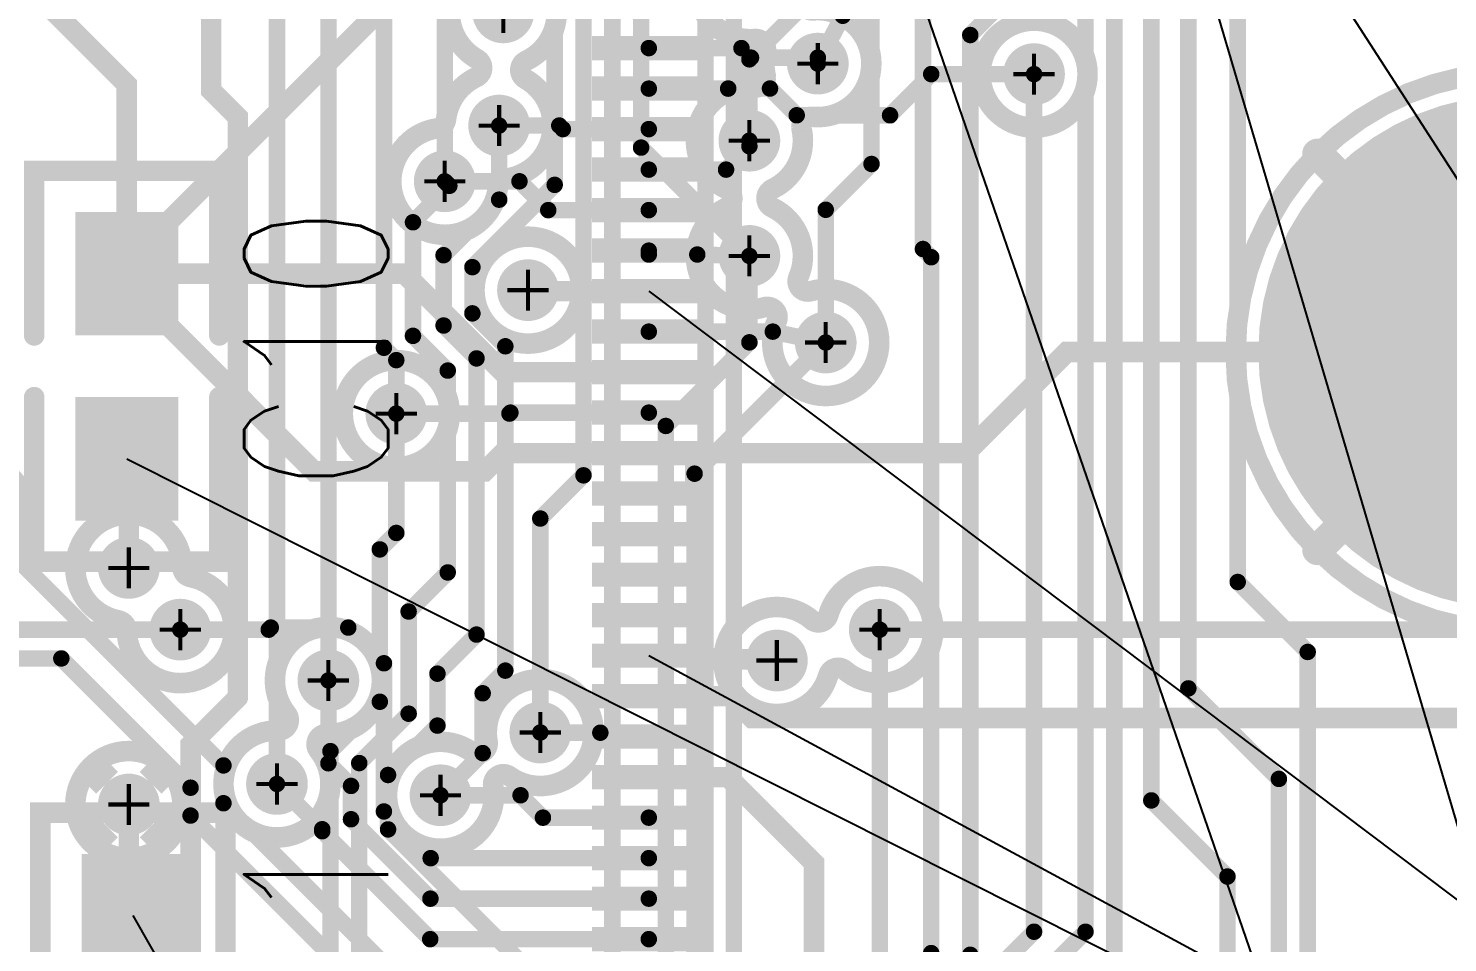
# Model space of a CAD drawing. Extents: x 17995 to 21002, y 17295 to 24095.
# Drawn here: x 18341 to 19031, y 21018 to 21462 of the extents above; entities that cross this region are included whole.
import ezdxf

# ---------------------------------------------------------------- set-up
doc = ezdxf.new("R2010")
doc.units = 0
for name, pattern in [('SIG_1', [2, 1, 1]), ('SIG_35', [2, 1, 1]), ('SIG_37', [2, 1, 1]), ('SIG_38', [2, 1, 1]), ('SIG_39', [2, 1, 1]), ('SIG_4', [2, 1, 1]), ('SIG_40', [2, 1, 1]), ('SIG_41', [2, 1, 1]), ('SIG_42', [2, 1, 1]), ('SIG_43', [2, 1, 1]), ('SIG_45', [2, 1, 1]), ('SIG_47', [2, 1, 1]), ('SIG_48', [2, 1, 1]), ('SIG_51', [2, 1, 1]), ('SIG_61', [2, 1, 1]), ('SIG_62', [2, 1, 1]), ('SIG_63', [2, 1, 1]), ('SIG_64', [2, 1, 1]), ('SIG_65', [2, 1, 1]), ('SIG_66', [2, 1, 1]), ('SIG_68', [2, 1, 1]), ('SIG_69', [2, 1, 1]), ('SIG_70', [2, 1, 1]), ('SIG_71', [2, 1, 1]), ('SIG_76', [2, 1, 1]), ('SIG_77', [2, 1, 1]), ('SIG_78', [2, 1, 1]), ('SIG_79', [2, 1, 1]), ('SIG_80', [2, 1, 1]), ('SIG_90', [2, 1, 1])]:
    doc.linetypes.add(name, pattern=pattern)
for name, color, linetype in [('DRIL_NPLTE_THRU_01', 176, 'CONTINUOUS'), ('DRIL_NPLTE_THRU_02', 96, 'CONTINUOUS'), ('DRIL_NPLTE_THRU_04', 16, 'CONTINUOUS'), ('DRIL_PLTE_THRU_01', 176, 'CONTINUOUS'), ('DRIL_PLTE_THRU_02', 96, 'CONTINUOUS'), ('DRIL_PLTE_THRU_04', 16, 'CONTINUOUS'), ('DRIL_SYMBOL', 183, 'CONTINUOUS'), ('LINK_00', 254, 'CONTINUOUS'), ('PADS_BOT', 1, 'CONTINUOUS'), ('PADS_INNER', 5, 'CONTINUOUS'), ('PADS_TOP', 5, 'CONTINUOUS'), ('PADS_XR_21', 176, 'CONTINUOUS'), ('PADS_XR_23', 183, 'CONTINUOUS'), ('PART_NAME_26', 254, 'CONTINUOUS'), ('PART_TOP_2DLINE_26', 254, 'CONTINUOUS'), ('PART_TOP_2DLINE_27', 43, 'CONTINUOUS'), ('POUR_PADTHERM_02', 3, 'CONTINUOUS'), ('POUR_VIATHERM_02', 3, 'CONTINUOUS'), ('POUR_VOID_02', 3, 'CONTINUOUS'), ('TRACE_01', 5, 'CONTINUOUS'), ('TRACE_04', 1, 'CONTINUOUS'), ('VIAPTS', 254, 'CONTINUOUS')]:
    doc.layers.add(name, color=color, linetype=linetype)
doc.styles.add('W10', font='simplex', dxfattribs={"width": 0.75})

# ---------------------------------------------------------------- blocks, each defined once
blk = doc.blocks.new('POUR_VOID_658')
at = {"layer": 'POUR_VOID_02', "const_width": 10}
blk.add_lwpolyline([(289, 3225, 1), (341, 3225, 1)], format="xyb", close=True, dxfattribs=at)
blk = doc.blocks.new('POUR_VOID_654')
at = {"layer": 'POUR_VOID_02', "const_width": 10}
blk.add_lwpolyline([(389, 3169.65, 0.354506), (384.97, 3174.49, -2.0984), (416, 3200.35, 0.354506), (420.03, 3195.51, -2.0984)], format="xyb", close=True, dxfattribs=at)
blk = doc.blocks.new('POUR_VOID_653')
at = {"layer": 'POUR_VOID_02', "const_width": 10}
blk.add_lwpolyline([(364, 3085, 1), (416, 3085, 1)], format="xyb", close=True, dxfattribs=at)
blk = doc.blocks.new('POUR_VOID_643')
at = {"layer": 'POUR_VOID_02', "const_width": 10}
blk.add_lwpolyline([(583.13, 3446.5, 0.289889), (580.27, 3441.98, 0.27029), (582.8, 3437.63, -0.716119), (573.65, 3389.26, 0.340786), (569.39, 3384.89, -2.033914), (539.91, 3413.64, 0.340786), (544.17, 3418.01, -0.258666), (558.87, 3438.5, 0.289889), (561.73, 3443.02, 0.27029), (559.2, 3447.37, -4.099492)], format="xyb", close=True, dxfattribs=at)
blk = doc.blocks.new('POUR_VOID_642')
at = {"layer": 'POUR_VOID_02', "const_width": 10}
blk.add_lwpolyline([(494, 3275, 1), (546, 3275, 1)], format="xyb", close=True, dxfattribs=at)
blk = doc.blocks.new('POUR_VOID_641')
at = {"layer": 'POUR_VOID_02', "const_width": 10}
blk.add_lwpolyline([(486.37, 3119.32, 0.636708), (482.33, 3111.2, -4.505204), (462.63, 3120.99, 0.636708), (466.67, 3129.11, -4.505204)], format="xyb", close=True, dxfattribs=at)
blk = doc.blocks.new('POUR_VOID_639')
at = {"layer": 'POUR_VOID_02', "const_width": 10}
blk.add_lwpolyline([(558, 3335, 1), (610, 3335, 1)], format="xyb", close=True, dxfattribs=at)
blk = doc.blocks.new('POUR_VOID_638')
at = {"layer": 'POUR_VOID_02', "const_width": 10}
blk.add_lwpolyline([(574.95, 3098.8, 0.608996), (567.06, 3094.72, 0.042322), (567.13, 3093.88, -0.042322), (567.5, 3089.5), (567.5, 3089.5, -4.115042), (556.55, 3110.7, 0.608996), (564.44, 3114.78, 0.042322), (564.37, 3115.62, -0.042322), (564, 3120), (564, 3120, -4.115042)], format="xyb", close=True, dxfattribs=at)
blk = doc.blocks.new('POUR_VOID_605')
at = {"layer": 'POUR_VOID_02', "const_width": 10}
blk.add_lwpolyline([(702.74, 3309.54, -0.102645), (704.89, 3319.89, 0.634943), (698.9, 3326.68, -0.499726), (665.64, 3351.64, -0.289507), (680.49, 3375.13, 0.631986), (680.49, 3384.16, -0.289507), (665.64, 3407.64, -0.442555), (694.13, 3433.53, 0.442555), (699.61, 3438.5), (699.61, 3438.5, 0.053666), (699.49, 3439.57, -0.053669), (698.9, 3445.1, -0.056742), (699.56, 3450.95, 0.056741), (699.69, 3452.07, 0.439495), (694.27, 3457.05, -0.439495), (666.04, 3482.96, -0.273096), (679.48, 3505.72, 0.273095), (682.06, 3510.1, 0.210338), (680.44, 3513.78, -0.210338), (672, 3532.96, -1.751396), (710.57, 3510.19, 0.273095), (707.98, 3505.82, 0.210338), (709.61, 3502.13, -0.210338), (718.04, 3482.96, -0.056742), (717.38, 3477.11, 0.056741), (717.25, 3475.99, 0.439495), (722.68, 3471.01, -0.439495), (750.9, 3445.1, -0.442555), (722.41, 3419.22, 0.442555), (716.93, 3414.24), (716.93, 3414.24, 0.053666), (717.05, 3413.18, -0.053669), (717.64, 3407.64, -0.289507), (702.8, 3384.16, 0.631986), (702.8, 3375.13, -0.404162), (715.5, 3341.3, 0.634943), (721.48, 3334.51, -2.997811)], format="xyb", close=True, dxfattribs=at)
blk = doc.blocks.new('POUR_VOID_604')
at = {"layer": 'POUR_VOID_02', "const_width": 10}
blk.add_lwpolyline([(738.06, 3150.27, 0.546883), (730, 3147.85, -3.413884), (721.94, 3174.73, 0.546883), (730, 3177.15, -3.413884)], format="xyb", close=True, dxfattribs=at)
blk = doc.blocks.new('POUR_VOID_599')
at = {"layer": 'POUR_VOID_02', "const_width": 10}
blk.add_lwpolyline([(804, 3440, 1), (856, 3440, 1)], format="xyb", close=True, dxfattribs=at)
blk = doc.blocks.new('POUR_VOID_575')
at = {"layer": 'POUR_VOID_02', "const_width": 10}
blk.add_lwpolyline([(928, 3305, 1), (1200, 3305, 1)], format="xyb", close=True, dxfattribs=at)
blk = doc.blocks.new('POUR_OUTLINE_404')
for name in ['POUR_VOID_605', 'POUR_VOID_643', 'POUR_VOID_599', 'POUR_VOID_575', 'POUR_VOID_639', 'POUR_VOID_642', 'POUR_VOID_658', 'POUR_VOID_654', 'POUR_VOID_604', 'POUR_VOID_641', 'POUR_VOID_638', 'POUR_VOID_653']:
    blk.add_blockref(name, (0, 0))
blk = doc.blocks.new('POUR_PADTHERM_798')
at = {"layer": 'POUR_PADTHERM_02', "const_width": 7.5}
for points in [[(965.18, 3398.51), (972.96, 3390.74, 1), (978.26, 3396.04), (970.49, 3403.82, 1), (965.18, 3398.51)], [(1157.51, 3403.82), (1149.74, 3396.04, 1), (1155.04, 3390.74), (1162.82, 3398.51, 1), (1157.51, 3403.82)], [(970.49, 3206.18), (978.26, 3213.96, 1), (972.96, 3219.26), (965.18, 3211.49, 1), (970.49, 3206.18)], [(1162.82, 3211.49), (1155.04, 3219.26, 1), (1149.74, 3213.96), (1157.51, 3206.18, 1), (1162.82, 3211.49)]]:
    blk.add_lwpolyline(points, format="xyb", dxfattribs=at)
blk = doc.blocks.new('POUR_VIATHERM_804')
at = {"layer": 'POUR_VIATHERM_02', "const_width": 15}
for points in [[(371.62, 3103.38), (379.39, 3095.61)], [(408.38, 3103.38), (400.61, 3095.61)], [(371.62, 3066.62), (379.39, 3074.39)], [(408.38, 3066.62), (400.61, 3074.39)]]:
    blk.add_lwpolyline(points, dxfattribs=at)
blk = doc.blocks.new('POUR_HEADER_0')
for name in ['POUR_OUTLINE_404', 'POUR_PADTHERM_798', 'POUR_VIATHERM_804']:
    blk.add_blockref(name, (-20, -5683))
blk = doc.blocks.new('SMOOTH_10')
at = {"const_width": 5}
blk.add_lwpolyline([(-2.5, 0, 1), (2.5, 0, 1)], format="xyb", close=True, dxfattribs=at)
blk = doc.blocks.new('PART_BODY_TOP_1')
at = {"layer": 'PART_TOP_2DLINE_26', "const_width": 10}
for points in [[(-15, 45), (-95, 45), (-95, -45), (-15, -45)], [(15, 45), (95, 45), (95, -45), (15, -45)]]:
    blk.add_lwpolyline(points, dxfattribs=at)
at = {"layer": 'PART_TOP_2DLINE_26'}
for p in [(-95, 45), (-15, 45), (15, 45), (95, 45), (-95, -45), (-15, -45), (15, -45), (95, -45)]:
    blk.add_blockref('SMOOTH_10', p, dxfattribs=at)
blk = doc.blocks.new('DRIL_HOLE_0')
blk.add_lwpolyline([(0, 0, 1), (0, 0, 1)], format="xyb", close=True)
blk = doc.blocks.new('PAD_0')
blk.add_lwpolyline([(0, 0, 1), (0, 0, 1)], format="xyb", close=True)
blk = doc.blocks.new('PAD_4')
at = {"const_width": 50}
blk.add_lwpolyline([(-30, 0), (30, 0)], dxfattribs=at)
blk = doc.blocks.new('STK_TOP_4')
at = {"layer": 'DRIL_PLTE_THRU_01'}
blk.add_blockref('DRIL_HOLE_0', (0, 0), dxfattribs=at)
at = {"layer": 'DRIL_PLTE_THRU_02'}
blk.add_blockref('DRIL_HOLE_0', (0, 0), dxfattribs=at)
at = {"layer": 'DRIL_PLTE_THRU_04'}
blk.add_blockref('DRIL_HOLE_0', (0, 0), dxfattribs=at)
at = {"layer": 'PADS_BOT'}
blk.add_blockref('PAD_0', (0, 0), dxfattribs=at)
at = {"layer": 'PADS_INNER'}
blk.add_blockref('PAD_0', (0, 0), dxfattribs=at)
at = {"layer": 'PADS_TOP'}
blk.add_blockref('PAD_4', (0, 0), dxfattribs=at)
blk = doc.blocks.new('SYM_TOP_3')
for name, p in [('PART_BODY_TOP_1', (0, 0)), ('STK_TOP_4', (-45, 0)), ('STK_TOP_4', (45, 0))]:
    blk.add_blockref(name, p)
blk = doc.blocks.new('PART_TOP_18')
blk.add_blockref('SYM_TOP_3', (0, 0))
at = {"layer": 'PART_NAME_26', "style": 'W10', "width": 0.75}
blk.add_text('C11', height=70, dxfattribs=at).set_placement((-52, -124))
blk = doc.blocks.new('PART_TOP_26')
blk.add_blockref('SYM_TOP_3', (0, 0))
at = {"layer": 'PART_NAME_26', "style": 'W10', "width": 0.75}
blk.add_text('C10', height=70, dxfattribs=at).set_placement((-60, -127))
blk = doc.blocks.new('PART_BODY_TOP_6')
at = {"layer": 'PART_TOP_2DLINE_26', "const_width": 7.87}
blk.add_lwpolyline([(-379.92, -379.92), (379.92, -379.92), (379.92, 379.92), (-379.92, 379.92), (-379.92, 350.39), (-368.11, 344.49), (-379.92, 338.58)], close=True, dxfattribs=at)
at = {"layer": 'PART_TOP_2DLINE_27', "const_width": 7.87}
blk.add_lwpolyline([(-393.7, -393.7), (393.7, -393.7), (393.7, 393.7), (-393.7, 393.7), (-393.7, 350.39), (-381.89, 344.49), (-393.7, 338.58)], close=True, dxfattribs=at)
blk = doc.blocks.new('PAD_14')
at = {"const_width": 11.81}
blk.add_lwpolyline([(-27.56, 0), (27.56, 0)], dxfattribs=at)
blk = doc.blocks.new('STK_TOP_15')
at = {"layer": 'DRIL_NPLTE_THRU_01'}
blk.add_blockref('DRIL_HOLE_0', (0, 0), dxfattribs=at)
at = {"layer": 'DRIL_NPLTE_THRU_02'}
blk.add_blockref('DRIL_HOLE_0', (0, 0), dxfattribs=at)
at = {"layer": 'DRIL_NPLTE_THRU_04'}
blk.add_blockref('DRIL_HOLE_0', (0, 0), dxfattribs=at)
at = {"layer": 'PADS_BOT'}
blk.add_blockref('PAD_0', (0, 0), dxfattribs=at)
at = {"layer": 'PADS_INNER'}
blk.add_blockref('PAD_0', (0, 0), dxfattribs=at)
at = {"layer": 'PADS_TOP'}
blk.add_blockref('PAD_14', (0, 0), dxfattribs=at)
at = {"layer": 'PADS_XR_21'}
blk.add_blockref('PAD_14', (0, 0), dxfattribs=at)
at = {"layer": 'PADS_XR_23'}
blk.add_blockref('PAD_14', (0, 0), dxfattribs=at)
blk = doc.blocks.new('DRIL_SYMBOL_187$5')
at = {"layer": 'DRIL_SYMBOL', "const_width": 2}
for points in [[(0, -10), (0, 10)], [(-10, 0), (10, 0)]]:
    blk.add_lwpolyline(points, dxfattribs=at)
blk = doc.blocks.new('DRIL_HOLE_187$5')
at = {"const_width": 93.75}
blk.add_lwpolyline([(-46.87, 0, 1), (46.87, 0, 1)], format="xyb", close=True, dxfattribs=at)
blk.add_blockref('DRIL_SYMBOL_187$5', (0, 0))
blk = doc.blocks.new('PAD_15')
at = {"const_width": 125}
blk.add_lwpolyline([(0, -62.5, 1), (0, 62.5, 1)], format="xyb", close=True, dxfattribs=at)
blk = doc.blocks.new('STK_TOP_16')
at = {"layer": 'DRIL_PLTE_THRU_01'}
blk.add_blockref('DRIL_HOLE_187$5', (0, 0), dxfattribs=at)
at = {"layer": 'DRIL_PLTE_THRU_02'}
blk.add_blockref('DRIL_HOLE_187$5', (0, 0), dxfattribs=at)
at = {"layer": 'DRIL_PLTE_THRU_04'}
blk.add_blockref('DRIL_HOLE_187$5', (0, 0), dxfattribs=at)
at = {"layer": 'PADS_BOT'}
blk.add_blockref('PAD_15', (0, 0), dxfattribs=at)
at = {"layer": 'PADS_INNER'}
blk.add_blockref('PAD_15', (0, 0), dxfattribs=at)
at = {"layer": 'PADS_TOP'}
blk.add_blockref('PAD_15', (0, 0), dxfattribs=at)
blk = doc.blocks.new('SYM_TOP_8')
for name, p in [('PART_BODY_TOP_6', (0, 0)), ('STK_TOP_15', (-421.26, 147.64)), ('STK_TOP_15', (-421.26, 127.95)), ('STK_TOP_16', (0, 0)), ('STK_TOP_15', (-421.26, 108.27)), ('STK_TOP_15', (-421.26, 88.58)), ('STK_TOP_15', (-421.26, 68.9)), ('STK_TOP_15', (-421.26, 49.21)), ('STK_TOP_15', (-421.26, 29.53)), ('STK_TOP_15', (-421.26, 9.84)), ('STK_TOP_15', (-421.26, -9.84)), ('STK_TOP_15', (-421.26, -29.53)), ('STK_TOP_15', (-421.26, -49.21)), ('STK_TOP_15', (-421.26, -68.9)), ('STK_TOP_15', (-421.26, -88.58)), ('STK_TOP_15', (-421.26, -108.27)), ('STK_TOP_15', (-421.26, -127.95)), ('STK_TOP_15', (-421.26, -147.64)), ('STK_TOP_15', (-421.26, -167.32)), ('STK_TOP_15', (-421.26, -187.01)), ('STK_TOP_15', (-421.26, -206.69)), ('STK_TOP_15', (-421.26, -226.38)), ('STK_TOP_15', (-421.26, -246.06)), ('STK_TOP_15', (-421.26, -265.75)), ('STK_TOP_15', (-421.26, -285.43))]:
    blk.add_blockref(name, p)
blk = doc.blocks.new('PART_TOP_37')
blk.add_blockref('SYM_TOP_8', (0, 0))
blk = doc.blocks.new('TRACE_280')
at = {"layer": 'TRACE_01', "linetype": 'SIG_1', "const_width": 10}
blk.add_lwpolyline([(18642.74, 21137.68), (18682.32, 21137.68), (18693, 21127), (19056, 21127), (19069, 21140), (19435, 21140)], dxfattribs=at)
at = {"layer": 'TRACE_01'}
for p in [(18642.74, 21137.68), (18682.32, 21137.68), (18693, 21127)]:
    blk.add_blockref('SMOOTH_10', p, dxfattribs=at)
blk = doc.blocks.new('TRACE_324')
at = {"layer": 'TRACE_01', "linetype": 'SIG_1', "const_width": 10}
blk.add_lwpolyline([(18642.74, 21236.1), (18665.3, 21236.1), (18665.3, 21255.79)], dxfattribs=at)
at = {"layer": 'TRACE_01'}
for p in [(18665.3, 21255.79), (18642.74, 21236.1), (18665.3, 21236.1)]:
    blk.add_blockref('SMOOTH_10', p, dxfattribs=at)
blk = doc.blocks.new('TRACE_694')
at = {"layer": 'TRACE_01', "linetype": 'SIG_1', "const_width": 10}
blk.add_lwpolyline([(18642.74, 21255.79), (18665.3, 21255.79)], dxfattribs=at)
at = {"layer": 'TRACE_01'}
for p in [(18642.74, 21255.79), (18665.3, 21255.79)]:
    blk.add_blockref('SMOOTH_10', p, dxfattribs=at)
blk = doc.blocks.new('TRACE_322')
at = {"layer": 'TRACE_01', "linetype": 'SIG_1', "const_width": 10}
blk.add_lwpolyline([(18642.74, 21255.79), (18796.79, 21255.79), (18846, 21305), (19064, 21305)], dxfattribs=at)
at = {"layer": 'TRACE_01'}
for p in [(18846, 21305), (19064, 21305), (18642.74, 21255.79), (18796.79, 21255.79)]:
    blk.add_blockref('SMOOTH_10', p, dxfattribs=at)
blk = doc.blocks.new('TRACE_404')
at = {"layer": 'TRACE_01', "linetype": 'SIG_1', "const_width": 10}
blk.add_lwpolyline([(18347, 21648), (18347, 21477), (18389, 21435), (18389, 21343)], dxfattribs=at)
at = {"layer": 'TRACE_01'}
for p in [(18347, 21648), (18347, 21477), (18389, 21435), (18389, 21343)]:
    blk.add_blockref('SMOOTH_10', p, dxfattribs=at)
blk = doc.blocks.new('TRACE_412')
at = {"layer": 'TRACE_01', "linetype": 'SIG_1', "const_width": 10}
blk.add_lwpolyline([(18389, 21343), (18389, 21338), (18480, 21247), (18563, 21247), (18571.79, 21255.79), (18642.74, 21255.79)], dxfattribs=at)
at = {"layer": 'TRACE_01'}
for p in [(18389, 21343), (18389, 21338), (18571.79, 21255.79), (18642.74, 21255.79), (18480, 21247), (18563, 21247)]:
    blk.add_blockref('SMOOTH_10', p, dxfattribs=at)
blk = doc.blocks.new('TRACE_408')
at = {"layer": 'TRACE_01', "linetype": 'SIG_1', "const_width": 10}
blk.add_lwpolyline([(18389, 21343), (18389, 21348), (18513, 21472), (18513, 21499.25), (18604.18, 21590.43), (18642.74, 21590.43)], dxfattribs=at)
at = {"layer": 'TRACE_01'}
for p in [(18604.18, 21590.43), (18642.74, 21590.43), (18513, 21499.25), (18513, 21472), (18389, 21348), (18389, 21343)]:
    blk.add_blockref('SMOOTH_10', p, dxfattribs=at)
blk = doc.blocks.new('TRACE_320')
at = {"layer": 'TRACE_01', "linetype": 'SIG_1', "const_width": 10}
blk.add_lwpolyline([(18389, 21343), (18524, 21343), (18571.84, 21295.16), (18642.74, 21295.16)], dxfattribs=at)
at = {"layer": 'TRACE_01'}
for p in [(18389, 21343), (18524, 21343), (18571.84, 21295.16), (18642.74, 21295.16)]:
    blk.add_blockref('SMOOTH_10', p, dxfattribs=at)
blk = doc.blocks.new('TRACE_414')
at = {"layer": 'TRACE_01', "linetype": 'SIG_1', "const_width": 10}
blk.add_lwpolyline([(18390, 21085), (18390, 21031), (18392, 21031)], dxfattribs=at)
at = {"layer": 'TRACE_01'}
for p in [(18390, 21085), (18390, 21031), (18392, 21031)]:
    blk.add_blockref('SMOOTH_10', p, dxfattribs=at)
blk = doc.blocks.new('SMOOTH_8')
at = {"const_width": 4}
blk.add_lwpolyline([(-2, 0, 1), (2, 0, 1)], format="xyb", close=True, dxfattribs=at)
blk = doc.blocks.new('TRACE_890')
at = {"layer": 'TRACE_04', "linetype": 'SIG_4', "const_width": 8}
blk.add_lwpolyline([(18488, 20907.54), (18488, 21110.95), (18512, 21134.95), (18512, 21209), (18520, 21217), (18520, 21275)], dxfattribs=at)
at = {"layer": 'TRACE_04'}
for p in [(18520, 21275), (18520, 21217), (18512, 21209), (18512, 21134.95), (18488, 21110.95), (18488, 20907.54)]:
    blk.add_blockref('SMOOTH_8', p, dxfattribs=at)
blk = doc.blocks.new('TRACE_982')
at = {"layer": 'TRACE_04', "linetype": 'SIG_4', "const_width": 8}
blk.add_lwpolyline([(18520, 21275), (18520, 21301), (18514, 21307), (18514, 22055)], dxfattribs=at)
at = {"layer": 'TRACE_04'}
for p in [(18514, 22055), (18514, 21307), (18520, 21301), (18520, 21275)]:
    blk.add_blockref('SMOOTH_8', p, dxfattribs=at)
blk = doc.blocks.new('TRACE_350')
at = {"layer": 'TRACE_01', "linetype": 'SIG_4', "const_width": 8}
blk.add_lwpolyline([(18520, 21275), (18575, 21275), (18575.47, 21275.47), (18642.74, 21275.47)], dxfattribs=at)
at = {"layer": 'TRACE_01'}
for p in [(18520, 21275), (18575, 21275), (18575.47, 21275.47), (18642.74, 21275.47)]:
    blk.add_blockref('SMOOTH_8', p, dxfattribs=at)
blk = doc.blocks.new('TRACE_554')
at = {"layer": 'TRACE_01', "linetype": 'SIG_35', "const_width": 8}
blk.add_lwpolyline([(18094, 21351), (18289, 21156), (18357.18, 21156), (18420, 21093.18), (18420, 21079.64), (18614.64, 20885), (18626.47, 20885), (18724.47, 20787), (18733.95, 20787), (18751.95, 20769), (18895.74, 20769), (18912.74, 20752), (18957.34, 20752), (18990.54, 20785.2), (18990.54, 20813.22)], dxfattribs=at)
at = {"layer": 'TRACE_01'}
for p in [(18357.18, 21156), (18420, 21093.18), (18420, 21079.64)]:
    blk.add_blockref('SMOOTH_8', p, dxfattribs=at)
blk = doc.blocks.new('TRACE_928')
at = {"layer": 'TRACE_04', "linetype": 'SIG_37', "const_width": 8}
blk.add_lwpolyline([(18924, 20978), (18924, 21050), (18887, 21087), (18887, 21668.24), (18775.12, 21780.12)], dxfattribs=at)
at = {"layer": 'TRACE_04'}
for p in [(18887, 21087), (18924, 21050)]:
    blk.add_blockref('SMOOTH_8', p, dxfattribs=at)
blk = doc.blocks.new('TRACE_950')
at = {"layer": 'TRACE_04', "linetype": 'SIG_38', "const_width": 8}
blk.add_lwpolyline([(18949, 20884.64), (18949, 21097.45), (18905, 21141.45), (18905, 21865)], dxfattribs=at)
at = {"layer": 'TRACE_04'}
for p in [(18905, 21141.45), (18949, 21097.45)]:
    blk.add_blockref('SMOOTH_8', p, dxfattribs=at)
blk = doc.blocks.new('TRACE_1000')
at = {"layer": 'TRACE_04', "linetype": 'SIG_39', "const_width": 8}
blk.add_lwpolyline([(18963, 20877.98), (18963, 21159.16), (18929, 21193.16)], dxfattribs=at)
at = {"layer": 'TRACE_04'}
for p in [(18929, 21193.16), (18963, 21159.16), (18963, 20877.98)]:
    blk.add_blockref('SMOOTH_8', p, dxfattribs=at)
blk = doc.blocks.new('TRACE_1002')
at = {"layer": 'TRACE_04', "linetype": 'SIG_39', "const_width": 8}
blk.add_lwpolyline([(18929, 21193.16), (18929, 21715.09), (18965, 21751.09), (18965, 21900)], dxfattribs=at)
at = {"layer": 'TRACE_04'}
for p in [(18965, 21900), (18965, 21751.09), (18929, 21715.09), (18929, 21193.16)]:
    blk.add_blockref('SMOOTH_8', p, dxfattribs=at)
blk = doc.blocks.new('TRACE_536')
at = {"layer": 'TRACE_01', "linetype": 'SIG_40', "const_width": 8}
blk.add_lwpolyline([(18315, 21225), (18436, 21104), (18436, 21085.64), (18521.76, 20999.88), (18642.74, 20999.88)], dxfattribs=at)
at = {"layer": 'TRACE_01'}
for p in [(18315, 21225), (18436, 21104), (18436, 21085.64), (18521.76, 20999.88), (18642.74, 20999.88)]:
    blk.add_blockref('SMOOTH_8', p, dxfattribs=at)
blk = doc.blocks.new('TRACE_1008')
at = {"layer": 'TRACE_04', "linetype": 'SIG_41', "const_width": 8}
blk.add_lwpolyline([(18487, 21145.31), (18487, 21958), (18094, 22351)], dxfattribs=at)
at = {"layer": 'TRACE_04'}
blk.add_blockref('SMOOTH_8', (18487, 21145.31), dxfattribs=at)
blk = doc.blocks.new('TRACE_558')
at = {"layer": 'TRACE_01', "linetype": 'SIG_41', "const_width": 8}
blk.add_lwpolyline([(18487, 21145.31), (18487, 21105.05), (18498, 21094.05), (18498, 21077.85), (18536.59, 21039.25), (18642.74, 21039.25)], dxfattribs=at)
at = {"layer": 'TRACE_01'}
for p in [(18487, 21145.31), (18487, 21105.05), (18498, 21094.05), (18498, 21077.85), (18536.59, 21039.25), (18642.74, 21039.25)]:
    blk.add_blockref('SMOOTH_8', p, dxfattribs=at)
blk = doc.blocks.new('TRACE_1034')
at = {"layer": 'TRACE_04', "linetype": 'SIG_42', "const_width": 8}
blk.add_lwpolyline([(18415, 21170), (18334.64, 21170), (18240, 21264.64), (18240, 21961.57), (18100.57, 22101), (18087.43, 22101), (18054, 22134.43)], dxfattribs=at)
at = {"layer": 'TRACE_04'}
blk.add_blockref('SMOOTH_8', (18415, 21170), dxfattribs=at)
blk = doc.blocks.new('TRACE_564')
at = {"layer": 'TRACE_01', "linetype": 'SIG_42', "const_width": 8}
blk.add_lwpolyline([(18415, 21170), (18458, 21170), (18459, 21171), (18496.66, 21171), (18514, 21153.66), (18514, 21081.64), (18536.71, 21058.94), (18642.74, 21058.94)], dxfattribs=at)
at = {"layer": 'TRACE_01'}
for p in [(18415, 21170), (18458, 21170), (18459, 21171), (18496.66, 21171), (18514, 21153.66), (18514, 21081.64), (18536.71, 21058.94), (18642.74, 21058.94)]:
    blk.add_blockref('SMOOTH_8', p, dxfattribs=at)
blk = doc.blocks.new('TRACE_1172')
at = {"layer": 'TRACE_04', "linetype": 'SIG_43', "const_width": 8}
blk.add_lwpolyline([(18597, 21386.18), (18597, 21654.79), (18587, 21664.79), (18587, 21855.75), (18581, 21861.75)], dxfattribs=at)
at = {"layer": 'TRACE_04'}
for p in [(18581, 21861.75), (18587, 21855.75), (18587, 21664.79), (18597, 21654.79), (18597, 21386.18)]:
    blk.add_blockref('SMOOTH_8', p, dxfattribs=at)
blk = doc.blocks.new('TRACE_1160')
at = {"layer": 'TRACE_04', "linetype": 'SIG_43', "const_width": 8}
blk.add_lwpolyline([(18557, 21323.72), (18557, 21346.18), (18597, 21386.18)], dxfattribs=at)
at = {"layer": 'TRACE_04'}
for p in [(18597, 21386.18), (18557, 21346.18), (18557, 21323.72)]:
    blk.add_blockref('SMOOTH_8', p, dxfattribs=at)
blk = doc.blocks.new('TRACE_1156')
at = {"layer": 'TRACE_04', "linetype": 'SIG_43', "const_width": 8}
blk.add_lwpolyline([(18573, 21150.08), (18573, 21307.72), (18557, 21323.72)], dxfattribs=at)
at = {"layer": 'TRACE_04'}
for p in [(18557, 21323.72), (18573, 21307.72), (18573, 21150.08)]:
    blk.add_blockref('SMOOTH_8', p, dxfattribs=at)
blk = doc.blocks.new('TRACE_1054')
at = {"layer": 'TRACE_04', "linetype": 'SIG_43', "const_width": 8}
blk.add_lwpolyline([(18541.5, 21089.5), (18562, 21110), (18562, 21139.08), (18573, 21150.08)], dxfattribs=at)
at = {"layer": 'TRACE_04'}
for p in [(18573, 21150.08), (18562, 21139.08), (18562, 21110), (18541.5, 21089.5)]:
    blk.add_blockref('SMOOTH_8', p, dxfattribs=at)
blk = doc.blocks.new('TRACE_436')
at = {"layer": 'TRACE_01', "linetype": 'SIG_43', "const_width": 8}
blk.add_lwpolyline([(18541.5, 21089.5), (18580.4, 21089.5), (18591.28, 21078.62), (18642.74, 21078.62)], dxfattribs=at)
at = {"layer": 'TRACE_01'}
for p in [(18541.5, 21089.5), (18580.4, 21089.5), (18591.28, 21078.62), (18642.74, 21078.62)]:
    blk.add_blockref('SMOOTH_8', p, dxfattribs=at)
blk = doc.blocks.new('TRACE_1168')
at = {"layer": 'TRACE_04', "linetype": 'SIG_45', "const_width": 8}
blk.add_lwpolyline([(18611, 21245), (18611, 21672.22), (18602, 21681.22), (18602, 21936.6), (18595, 21943.6)], dxfattribs=at)
at = {"layer": 'TRACE_04'}
for p in [(18595, 21943.6), (18602, 21936.6), (18602, 21681.22), (18611, 21672.22), (18611, 21245)]:
    blk.add_blockref('SMOOTH_8', p, dxfattribs=at)
blk = doc.blocks.new('TRACE_1154')
at = {"layer": 'TRACE_04', "linetype": 'SIG_45', "const_width": 8}
blk.add_lwpolyline([(18590, 21120), (18590, 21224), (18611, 21245)], dxfattribs=at)
at = {"layer": 'TRACE_04'}
for p in [(18611, 21245), (18590, 21224), (18590, 21120)]:
    blk.add_blockref('SMOOTH_8', p, dxfattribs=at)
blk = doc.blocks.new('TRACE_434')
at = {"layer": 'TRACE_01', "linetype": 'SIG_45', "const_width": 8}
blk.add_lwpolyline([(18590, 21120), (18619.18, 21119.9), (18642.74, 21119.9), (18642.74, 21117.99)], dxfattribs=at)
at = {"layer": 'TRACE_01'}
for p in [(18590, 21120), (18619.18, 21119.9)]:
    blk.add_blockref('SMOOTH_8', p, dxfattribs=at)
blk = doc.blocks.new('TRACE_1364')
at = {"layer": 'TRACE_04', "linetype": 'SIG_47', "const_width": 8}
blk.add_lwpolyline([(18724.9, 21445.1), (18737, 21468.36)], dxfattribs=at)
at = {"layer": 'TRACE_04'}
for p in [(18737, 21468.36), (18724.9, 21445.1)]:
    blk.add_blockref('SMOOTH_8', p, dxfattribs=at)
blk = doc.blocks.new('TRACE_432')
at = {"layer": 'TRACE_01', "linetype": 'SIG_47', "const_width": 8}
blk.add_lwpolyline([(18642.74, 21452.64), (18687.78, 21452.64), (18692.42, 21448), (18724.9, 21448), (18724.9, 21445.1)], dxfattribs=at)
at = {"layer": 'TRACE_01'}
for p in [(18642.74, 21452.64), (18687.78, 21452.64), (18692.42, 21448), (18724.9, 21448), (18724.9, 21445.1)]:
    blk.add_blockref('SMOOTH_8', p, dxfattribs=at)
blk = doc.blocks.new('TRACE_812')
at = {"layer": 'TRACE_04', "linetype": 'SIG_51', "const_width": 8}
blk.add_lwpolyline([(18712, 20844.07), (18739, 20871.07), (18739, 20951.98), (18799, 21011.98), (18799, 21459), (18815, 21475), (18815, 21515)], dxfattribs=at)
at = {"layer": 'TRACE_04'}
for p in [(18815, 21515), (18815, 21475), (18799, 21459), (18799, 21011.98), (18739, 20951.98), (18739, 20871.07), (18712, 20844.07)]:
    blk.add_blockref('SMOOTH_8', p, dxfattribs=at)
blk = doc.blocks.new('TRACE_944')
at = {"layer": 'TRACE_04', "linetype": 'SIG_61', "const_width": 8}
blk.add_lwpolyline([(18628, 20876.41), (18651, 20899.41), (18651, 21269), (18691.64, 21309.64), (18691.64, 21351.64)], dxfattribs=at)
at = {"layer": 'TRACE_04'}
for p in [(18691.64, 21351.64), (18691.64, 21309.64), (18651, 21269), (18651, 20899.41), (18628, 20876.41)]:
    blk.add_blockref('SMOOTH_8', p, dxfattribs=at)
blk = doc.blocks.new('TRACE_970')
at = {"layer": 'TRACE_04', "linetype": 'SIG_61', "const_width": 8}
blk.add_lwpolyline([(18691.64, 21351.64), (18639, 21404.29), (18639, 21700.04), (18632.12, 21706.92), (18632.12, 21898.71)], dxfattribs=at)
at = {"layer": 'TRACE_04'}
for p in [(18632.12, 21898.71), (18632.12, 21706.92), (18639, 21700.04), (18639, 21404.29), (18691.64, 21351.64)]:
    blk.add_blockref('SMOOTH_8', p, dxfattribs=at)
blk = doc.blocks.new('TRACE_54')
at = {"layer": 'TRACE_01', "linetype": 'SIG_61', "const_width": 8}
blk.add_lwpolyline([(18642.74, 21354.21), (18642.74, 21352.31), (18666.3, 21352.31), (18691.64, 21351.64)], dxfattribs=at)
at = {"layer": 'TRACE_01'}
for p in [(18642.74, 21354.21), (18642.74, 21352.31), (18666.3, 21352.31), (18691.64, 21351.64)]:
    blk.add_blockref('SMOOTH_8', p, dxfattribs=at)
blk = doc.blocks.new('TRACE_1368')
at = {"layer": 'TRACE_04', "linetype": 'SIG_62', "const_width": 8}
blk.add_lwpolyline([(18528.11, 21368), (18545.78, 21385.68)], dxfattribs=at)
at = {"layer": 'TRACE_04'}
for p in [(18545.78, 21385.68), (18528.11, 21368)]:
    blk.add_blockref('SMOOTH_8', p, dxfattribs=at)
blk = doc.blocks.new('TRACE_1100')
at = {"layer": 'TRACE_04', "linetype": 'SIG_62', "const_width": 8}
blk.add_lwpolyline([(18545.78, 21385.68), (18543.56, 21387.9)], dxfattribs=at)
at = {"layer": 'TRACE_04'}
for p in [(18543.56, 21387.9), (18545.78, 21385.68)]:
    blk.add_blockref('SMOOTH_8', p, dxfattribs=at)
blk = doc.blocks.new('TRACE_1366')
at = {"layer": 'TRACE_04', "linetype": 'SIG_62', "const_width": 8}
blk.add_lwpolyline([(18545, 21197.8), (18545, 21295.91), (18528.11, 21312.8), (18528.11, 21368)], dxfattribs=at)
at = {"layer": 'TRACE_04'}
for p in [(18528.11, 21368), (18528.11, 21312.8), (18545, 21295.91), (18545, 21197.8)]:
    blk.add_blockref('SMOOTH_8', p, dxfattribs=at)
blk = doc.blocks.new('TRACE_1098')
at = {"layer": 'TRACE_04', "linetype": 'SIG_62', "const_width": 8}
blk.add_lwpolyline([(18502, 20990.23), (18502, 21105.15), (18526, 21129.15), (18526, 21178.8), (18545, 21197.8)], dxfattribs=at)
at = {"layer": 'TRACE_04'}
for p in [(18545, 21197.8), (18526, 21178.8), (18526, 21129.15), (18502, 21105.15), (18502, 20990.23)]:
    blk.add_blockref('SMOOTH_8', p, dxfattribs=at)
blk = doc.blocks.new('TRACE_816')
at = {"layer": 'TRACE_04', "linetype": 'SIG_62', "const_width": 8}
blk.add_lwpolyline([(18543.56, 21387.9), (18543.56, 21483.27), (18533, 21493.83), (18533, 21906.79)], dxfattribs=at)
at = {"layer": 'TRACE_04'}
for p in [(18533, 21906.79), (18533, 21493.83), (18543.56, 21483.27), (18543.56, 21387.9)]:
    blk.add_blockref('SMOOTH_8', p, dxfattribs=at)
blk = doc.blocks.new('TRACE_56')
at = {"layer": 'TRACE_01', "linetype": 'SIG_62', "const_width": 8}
blk.add_lwpolyline([(18543.56, 21387.9), (18579.87, 21387.9), (18593.87, 21373.9), (18642.74, 21373.9)], dxfattribs=at)
at = {"layer": 'TRACE_01'}
for p in [(18543.56, 21387.9), (18579.87, 21387.9), (18593.87, 21373.9), (18642.74, 21373.9)]:
    blk.add_blockref('SMOOTH_8', p, dxfattribs=at)
blk = doc.blocks.new('TRACE_1226')
at = {"layer": 'TRACE_04', "linetype": 'SIG_63', "const_width": 8}
blk.add_lwpolyline([(18642, 20618.16), (18642, 20869.32), (18665, 20892.32), (18665, 21245.8), (18728.74, 21309.54)], dxfattribs=at)
at = {"layer": 'TRACE_04'}
for p in [(18728.74, 21309.54), (18665, 21245.8), (18665, 20892.32), (18642, 20869.32), (18642, 20618.16)]:
    blk.add_blockref('SMOOTH_8', p, dxfattribs=at)
blk = doc.blocks.new('TRACE_1138')
at = {"layer": 'TRACE_04', "linetype": 'SIG_63', "const_width": 8}
blk.add_lwpolyline([(18751, 21396.32), (18751, 21729.29), (18722.12, 21758.17)], dxfattribs=at)
at = {"layer": 'TRACE_04'}
for p in [(18722.12, 21758.17), (18751, 21729.29), (18751, 21396.32)]:
    blk.add_blockref('SMOOTH_8', p, dxfattribs=at)
blk = doc.blocks.new('TRACE_1134')
at = {"layer": 'TRACE_04', "linetype": 'SIG_63', "const_width": 8}
blk.add_lwpolyline([(18728.74, 21309.54), (18728.74, 21374.07), (18751, 21396.32)], dxfattribs=at)
at = {"layer": 'TRACE_04'}
for p in [(18751, 21396.32), (18728.74, 21374.07), (18728.74, 21309.54)]:
    blk.add_blockref('SMOOTH_8', p, dxfattribs=at)
blk = doc.blocks.new('TRACE_52')
at = {"layer": 'TRACE_01', "linetype": 'SIG_63', "const_width": 8}
blk.add_lwpolyline([(18642.74, 21314.84), (18703, 21314.84), (18728.74, 21309.54)], dxfattribs=at)
at = {"layer": 'TRACE_01'}
for p in [(18642.74, 21314.84), (18703, 21314.84), (18728.74, 21309.54)]:
    blk.add_blockref('SMOOTH_8', p, dxfattribs=at)
blk = doc.blocks.new('TRACE_480')
at = {"layer": 'TRACE_01', "linetype": 'SIG_64', "const_width": 10}
blk.add_lwpolyline([(18642.74, 21098.31), (18681.3, 21098.31), (18723, 21056.61), (18723, 20977)], dxfattribs=at)
at = {"layer": 'TRACE_01'}
for p in [(18642.74, 21098.31), (18681.3, 21098.31), (18723, 21056.61), (18723, 20977)]:
    blk.add_blockref('SMOOTH_10', p, dxfattribs=at)
blk = doc.blocks.new('TRACE_1286')
at = {"layer": 'TRACE_04', "linetype": 'SIG_65', "const_width": 10}
blk.add_lwpolyline([(18420, 20170), (18420, 21114), (18443, 21137)], dxfattribs=at)
at = {"layer": 'TRACE_04'}
for p in [(18443, 21137), (18420, 21114)]:
    blk.add_blockref('SMOOTH_10', p, dxfattribs=at)
blk = doc.blocks.new('TRACE_1284')
at = {"layer": 'TRACE_04', "linetype": 'SIG_65', "const_width": 10}
blk.add_lwpolyline([(18443, 21137), (18443, 21419), (18430, 21432), (18430, 21695)], dxfattribs=at)
at = {"layer": 'TRACE_04'}
for p in [(18430, 21695), (18430, 21432), (18443, 21419), (18443, 21137)]:
    blk.add_blockref('SMOOTH_10', p, dxfattribs=at)
blk = doc.blocks.new('TRACE_72')
at = {"layer": 'TRACE_01', "linetype": 'SIG_66', "const_width": 10}
blk.add_lwpolyline([(18642.74, 21157.36), (18642.74, 21156.46), (18665.3, 21156.46), (18705, 21155)], dxfattribs=at)
at = {"layer": 'TRACE_01'}
for p in [(18642.74, 21157.36), (18642.74, 21156.46), (18665.3, 21156.46), (18705, 21155)]:
    blk.add_blockref('SMOOTH_10', p, dxfattribs=at)
blk = doc.blocks.new('TRACE_74')
at = {"layer": 'TRACE_01', "linetype": 'SIG_66', "const_width": 10}
blk.add_lwpolyline([(18584, 21335), (18584, 21334.53), (18642.74, 21334.53)], dxfattribs=at)
at = {"layer": 'TRACE_01'}
for p in [(18584, 21335), (18584, 21334.53), (18642.74, 21334.53)]:
    blk.add_blockref('SMOOTH_10', p, dxfattribs=at)
blk = doc.blocks.new('TRACE_64')
at = {"layer": 'TRACE_01', "linetype": 'SIG_66', "const_width": 10}
blk.add_lwpolyline([(18389, 21253), (18390, 21253), (18390, 21200)], dxfattribs=at)
at = {"layer": 'TRACE_01'}
for p in [(18389, 21253), (18390, 21253), (18390, 21200)]:
    blk.add_blockref('SMOOTH_10', p, dxfattribs=at)
blk = doc.blocks.new('TRACE_1050')
at = {"layer": 'TRACE_04', "linetype": 'SIG_68', "const_width": 8}
blk.add_lwpolyline([(18611, 20940.09), (18611, 20977.91), (18516, 21072.91)], dxfattribs=at)
at = {"layer": 'TRACE_04'}
for p in [(18516, 21072.91), (18611, 20977.91), (18611, 20940.09)]:
    blk.add_blockref('SMOOTH_8', p, dxfattribs=at)
blk = doc.blocks.new('TRACE_1158')
at = {"layer": 'TRACE_04', "linetype": 'SIG_68', "const_width": 8}
blk.add_lwpolyline([(18559, 21167.6), (18559, 21301.82), (18543, 21317.82)], dxfattribs=at)
at = {"layer": 'TRACE_04'}
for p in [(18543, 21317.82), (18559, 21301.82), (18559, 21167.6)]:
    blk.add_blockref('SMOOTH_8', p, dxfattribs=at)
blk = doc.blocks.new('TRACE_810')
at = {"layer": 'TRACE_04', "linetype": 'SIG_68', "const_width": 8}
blk.add_lwpolyline([(18543, 21317.82), (18543, 21351.98), (18570, 21378.98), (18570, 21415)], dxfattribs=at)
at = {"layer": 'TRACE_04'}
for p in [(18570, 21415), (18570, 21378.98), (18543, 21351.98), (18543, 21317.82)]:
    blk.add_blockref('SMOOTH_8', p, dxfattribs=at)
blk = doc.blocks.new('TRACE_1056')
at = {"layer": 'TRACE_04', "linetype": 'SIG_68', "const_width": 8}
blk.add_lwpolyline([(18516, 21072.91), (18516, 21099.36), (18540, 21123.36), (18540, 21148.6), (18559, 21167.6)], dxfattribs=at)
at = {"layer": 'TRACE_04'}
for p in [(18559, 21167.6), (18540, 21148.6), (18540, 21123.36), (18516, 21099.36), (18516, 21072.91)]:
    blk.add_blockref('SMOOTH_8', p, dxfattribs=at)
blk = doc.blocks.new('TRACE_190')
at = {"layer": 'TRACE_01', "linetype": 'SIG_68', "const_width": 8}
blk.add_lwpolyline([(18570, 21415), (18599.22, 21415), (18600.96, 21413.27), (18642.74, 21413.27)], dxfattribs=at)
at = {"layer": 'TRACE_01'}
for p in [(18570, 21415), (18599.22, 21415), (18600.96, 21413.27), (18642.74, 21413.27)]:
    blk.add_blockref('SMOOTH_8', p, dxfattribs=at)
blk = doc.blocks.new('TRACE_886')
at = {"layer": 'TRACE_04', "linetype": 'SIG_69', "const_width": 8}
blk.add_lwpolyline([(18780, 21012.78), (18780, 21351), (18776, 21355), (18776, 21550)], dxfattribs=at)
at = {"layer": 'TRACE_04'}
for p in [(18776, 21550), (18776, 21355), (18780, 21351), (18780, 21012.78)]:
    blk.add_blockref('SMOOTH_8', p, dxfattribs=at)
blk = doc.blocks.new('TRACE_860')
at = {"layer": 'TRACE_04', "linetype": 'SIG_70', "const_width": 8}
blk.add_lwpolyline([(18726, 20831.35), (18753, 20858.35), (18753, 20946.18), (18830, 21023.18), (18830, 21440)], dxfattribs=at)
at = {"layer": 'TRACE_04'}
for p in [(18830, 21440), (18830, 21023.18), (18753, 20946.18), (18753, 20858.35), (18726, 20831.35)]:
    blk.add_blockref('SMOOTH_8', p, dxfattribs=at)
blk = doc.blocks.new('TRACE_288')
at = {"layer": 'TRACE_01', "linetype": 'SIG_70', "const_width": 8}
blk.add_lwpolyline([(18642.74, 21432.95), (18681.3, 21432.95), (18681.35, 21433), (18701.64, 21433), (18714.64, 21420), (18760, 21420), (18780, 21440), (18830, 21440)], dxfattribs=at)
at = {"layer": 'TRACE_01'}
for p in [(18780, 21440), (18830, 21440), (18642.74, 21432.95), (18681.3, 21432.95), (18681.35, 21433), (18701.64, 21433), (18714.64, 21420), (18760, 21420)]:
    blk.add_blockref('SMOOTH_8', p, dxfattribs=at)
blk = doc.blocks.new('TRACE_862')
at = {"layer": 'TRACE_04', "linetype": 'SIG_71', "const_width": 8}
blk.add_lwpolyline([(18691.64, 21407.64), (18691.64, 21447.2), (18723, 21478.56), (18723, 21717.69)], dxfattribs=at)
at = {"layer": 'TRACE_04'}
for p in [(18723, 21717.69), (18723, 21478.56), (18691.64, 21447.2), (18691.64, 21407.64)]:
    blk.add_blockref('SMOOTH_8', p, dxfattribs=at)
blk = doc.blocks.new('TRACE_58')
at = {"layer": 'TRACE_01', "linetype": 'SIG_71', "const_width": 8}
blk.add_lwpolyline([(18642.74, 21393.58), (18680.3, 21393.58), (18691.64, 21404.93), (18691.64, 21407.64)], dxfattribs=at)
at = {"layer": 'TRACE_01'}
for p in [(18691.64, 21407.64), (18691.64, 21404.93), (18642.74, 21393.58), (18680.3, 21393.58)]:
    blk.add_blockref('SMOOTH_8', p, dxfattribs=at)
blk = doc.blocks.new('TRACE_960')
at = {"layer": 'TRACE_04', "linetype": 'SIG_76', "const_width": 8}
blk.add_lwpolyline([(19199, 21431), (18955, 21675)], dxfattribs=at)
at = {"layer": 'TRACE_04'}
for p in [(18955, 21675), (19199, 21431)]:
    blk.add_blockref('SMOOTH_8', p, dxfattribs=at)
blk = doc.blocks.new('TRACE_1004')
at = {"layer": 'TRACE_04', "linetype": 'SIG_77', "const_width": 8}
blk.add_lwpolyline([(18462, 21095), (18462, 21883), (18094, 22251)], dxfattribs=at)
at = {"layer": 'TRACE_04'}
blk.add_blockref('SMOOTH_8', (18462, 21095), dxfattribs=at)
blk = doc.blocks.new('TRACE_550')
at = {"layer": 'TRACE_01', "linetype": 'SIG_77', "const_width": 8}
blk.add_lwpolyline([(18462, 21095), (18484, 21073), (18484, 21072.05), (18536.48, 21019.57), (18642.74, 21019.57)], dxfattribs=at)
at = {"layer": 'TRACE_01'}
for p in [(18462, 21095), (18484, 21073), (18484, 21072.05), (18536.48, 21019.57), (18642.74, 21019.57)]:
    blk.add_blockref('SMOOTH_8', p, dxfattribs=at)
blk = doc.blocks.new('TRACE_1152')
at = {"layer": 'TRACE_04', "linetype": 'SIG_78', "const_width": 8}
blk.add_lwpolyline([(18625, 20910), (18625, 21689.64), (18618.12, 21696.52)], dxfattribs=at)
at = {"layer": 'TRACE_04'}
for p in [(18618.12, 21696.52), (18625, 21689.64), (18625, 20910)]:
    blk.add_blockref('SMOOTH_8', p, dxfattribs=at)
blk = doc.blocks.new('TRACE_1118')
at = {"layer": 'TRACE_04', "linetype": 'SIG_79', "const_width": 8}
blk.add_lwpolyline([(18751.21, 20805.09), (18774, 20827.88), (18774, 20880.31), (18807, 20913.31), (18807, 20975.18), (18855, 21023.18), (18855, 21645.09)], dxfattribs=at)
at = {"layer": 'TRACE_04'}
blk.add_blockref('SMOOTH_8', (18855, 21023.18), dxfattribs=at)
blk = doc.blocks.new('TRACE_1136')
at = {"layer": 'TRACE_04', "linetype": 'SIG_80', "const_width": 8}
blk.add_lwpolyline([(18869, 20996.39), (18869, 21650.88), (18750.12, 21769.76)], dxfattribs=at)
at = {"layer": 'TRACE_04'}
for p in [(18750.12, 21769.76), (18869, 21650.88), (18869, 20996.39)]:
    blk.add_blockref('SMOOTH_8', p, dxfattribs=at)
blk = doc.blocks.new('TRACE_1230')
at = {"layer": 'TRACE_04', "linetype": 'SIG_90', "const_width": 8}
blk.add_lwpolyline([(18684, 20860.56), (18710, 20886.56), (18710, 20962.58), (18755, 21007.58), (18755, 21170)], dxfattribs=at)
at = {"layer": 'TRACE_04'}
for p in [(18755, 21170), (18755, 21007.58), (18710, 20962.58), (18710, 20886.56), (18684, 20860.56)]:
    blk.add_blockref('SMOOTH_8', p, dxfattribs=at)
blk = doc.blocks.new('TRACE_510')
at = {"layer": 'TRACE_01', "linetype": 'SIG_90', "const_width": 8}
blk.add_lwpolyline([(18755, 21170), (19443.94, 21170), (19456.58, 21157.36), (19485.26, 21157.36)], dxfattribs=at)
at = {"layer": 'TRACE_01'}
blk.add_blockref('SMOOTH_8', (18755, 21170), dxfattribs=at)
blk = doc.blocks.new('DRIL_SYMBOL_10')
at = {"layer": 'DRIL_SYMBOL', "const_width": 2}
for points in [[(0, -10), (0, 10)], [(-10, 0), (10, 0)]]:
    blk.add_lwpolyline(points, dxfattribs=at)
blk = doc.blocks.new('DRIL_HOLE_10')
at = {"const_width": 5}
blk.add_lwpolyline([(-2.5, 0, 1), (2.5, 0, 1)], format="xyb", close=True, dxfattribs=at)
blk.add_blockref('DRIL_SYMBOL_10', (0, 0))
blk = doc.blocks.new('PAD_17')
at = {"const_width": 15}
blk.add_lwpolyline([(0, -7.5, 1), (0, 7.5, 1)], format="xyb", close=True, dxfattribs=at)
blk = doc.blocks.new('STK_TOP_182')
at = {"layer": 'DRIL_PLTE_THRU_01'}
blk.add_blockref('DRIL_HOLE_10', (0, 0), dxfattribs=at)
at = {"layer": 'DRIL_PLTE_THRU_02'}
blk.add_blockref('DRIL_HOLE_10', (0, 0), dxfattribs=at)
at = {"layer": 'DRIL_PLTE_THRU_04'}
blk.add_blockref('DRIL_HOLE_10', (0, 0), dxfattribs=at)
at = {"layer": 'PADS_BOT'}
blk.add_blockref('PAD_17', (0, 0), dxfattribs=at)
at = {"layer": 'PADS_INNER'}
blk.add_blockref('PAD_17', (0, 0), dxfattribs=at)
at = {"layer": 'PADS_TOP'}
blk.add_blockref('PAD_17', (0, 0), dxfattribs=at)
blk = doc.blocks.new('SYM_TOP_1')
blk.add_blockref('STK_TOP_182', (0, 0))

msp = doc.modelspace()

# ---------------------------------------------------------------- linework, layer by layer
at = {"layer": 'LINK_00', "linetype": 'SIG_1'}
for p in [(18094, 23451), (18527.09, 22797), (18392, 21031)]:
    msp.add_line(p, (19757, 18632), dxfattribs=at)
at = {"layer": 'LINK_00', "linetype": 'SIG_66'}
for p in [(18817.94, 21726.26), (18642.74, 21334.53), (18389, 21253), (18642.74, 21157.36)]:
    msp.add_line(p, (19476, 20707), dxfattribs=at)

# ---------------------------------------------------------------- block references
at = {"linetype": 'SIG_1'}
msp.add_blockref('POUR_HEADER_0', (18020, 23683), dxfattribs=at)
for name, p in [('TRACE_1008', (0, 0)), ('TRACE_1004', (0, 0)), ('TRACE_1034', (0, 0)), ('TRACE_982', (0, 0)), ('TRACE_1168', (0, 0)), ('TRACE_816', (0, 0)), ('TRACE_1002', (0, 0)), ('TRACE_970', (0, 0)), ('TRACE_950', (0, 0)), ('TRACE_1172', (0, 0)), ('TRACE_928', (0, 0)), ('TRACE_1136', (0, 0)), ('PART_TOP_37', (19064, 21305)), ('TRACE_1138', (0, 0)), ('TRACE_862', (0, 0)), ('TRACE_1284', (0, 0)), ('TRACE_1152', (0, 0)), ('TRACE_960', (0, 0)), ('TRACE_404', (0, 0)), ('TRACE_1118', (0, 0)), ('TRACE_408', (0, 0)), ('TRACE_886', (0, 0)), ('TRACE_812', (0, 0)), ('TRACE_1364', (0, 0)), ('TRACE_432', (0, 0)), ('TRACE_288', (0, 0)), ('TRACE_860', (0, 0)), ('TRACE_810', (0, 0)), ('TRACE_190', (0, 0)), ('TRACE_58', (0, 0)), ('TRACE_1134', (0, 0)), ('TRACE_1368', (0, 0)), ('TRACE_1100', (0, 0)), ('TRACE_56', (0, 0)), ('TRACE_1160', (0, 0)), ('TRACE_1366', (0, 0)), ('TRACE_54', (0, 0)), ('TRACE_554', (0, 0)), ('TRACE_944', (0, 0)), ('TRACE_412', (0, 0)), ('TRACE_320', (0, 0)), ('TRACE_74', (0, 0)), ('TRACE_1156', (0, 0)), ('TRACE_1158', (0, 0)), ('TRACE_52', (0, 0)), ('TRACE_322', (0, 0)), ('TRACE_1226', (0, 0)), ('TRACE_890', (0, 0)), ('TRACE_350', (0, 0)), ('TRACE_64', (0, 0)), ('TRACE_324', (0, 0)), ('TRACE_694', (0, 0)), ('TRACE_1154', (0, 0)), ('TRACE_536', (0, 0)), ('TRACE_1098', (0, 0)), ('TRACE_1000', (0, 0)), ('TRACE_564', (0, 0)), ('TRACE_1056', (0, 0)), ('TRACE_1230', (0, 0)), ('TRACE_510', (0, 0)), ('TRACE_72', (0, 0)), ('TRACE_1054', (0, 0)), ('TRACE_558', (0, 0)), ('TRACE_280', (0, 0)), ('TRACE_1286', (0, 0)), ('TRACE_434', (0, 0)), ('TRACE_480', (0, 0)), ('TRACE_550', (0, 0)), ('TRACE_414', (0, 0)), ('TRACE_436', (0, 0)), ('TRACE_1050', (0, 0))]:
    msp.add_blockref(name, p)
at = {"rotation": 90}
for name, p in [('PART_TOP_26', (18389, 21298)), ('PART_TOP_18', (18392, 20986))]:
    msp.add_blockref(name, p, dxfattribs=at)
at = {"layer": 'VIAPTS', "linetype": 'SIG_48'}
msp.add_blockref('SYM_TOP_1', (18572, 21470), dxfattribs=at)
at = {"layer": 'VIAPTS', "linetype": 'SIG_47'}
msp.add_blockref('SYM_TOP_1', (18724.9, 21445.1), dxfattribs=at)
at = {"layer": 'VIAPTS', "linetype": 'SIG_70'}
msp.add_blockref('SYM_TOP_1', (18830, 21440), dxfattribs=at)
at = {"layer": 'VIAPTS', "linetype": 'SIG_68'}
msp.add_blockref('SYM_TOP_1', (18570, 21415), dxfattribs=at)
at = {"layer": 'VIAPTS', "linetype": 'SIG_71'}
msp.add_blockref('SYM_TOP_1', (18691.64, 21407.64), dxfattribs=at)
at = {"layer": 'VIAPTS', "linetype": 'SIG_62'}
msp.add_blockref('SYM_TOP_1', (18543.56, 21387.9), dxfattribs=at)
at = {"layer": 'VIAPTS', "linetype": 'SIG_61'}
msp.add_blockref('SYM_TOP_1', (18691.64, 21351.64), dxfattribs=at)
at = {"layer": 'VIAPTS', "linetype": 'SIG_66'}
for p in [(18584, 21335), (18390, 21200), (18705, 21155)]:
    msp.add_blockref('SYM_TOP_1', p, dxfattribs=at)
at = {"layer": 'VIAPTS', "linetype": 'SIG_63'}
msp.add_blockref('SYM_TOP_1', (18728.74, 21309.54), dxfattribs=at)
at = {"layer": 'VIAPTS', "linetype": 'SIG_4'}
msp.add_blockref('SYM_TOP_1', (18520, 21275), dxfattribs=at)
at = {"layer": 'VIAPTS', "linetype": 'SIG_42'}
msp.add_blockref('SYM_TOP_1', (18415, 21170), dxfattribs=at)
at = {"layer": 'VIAPTS', "linetype": 'SIG_90'}
msp.add_blockref('SYM_TOP_1', (18755, 21170), dxfattribs=at)
at = {"layer": 'VIAPTS', "linetype": 'SIG_41'}
msp.add_blockref('SYM_TOP_1', (18487, 21145.31), dxfattribs=at)
at = {"layer": 'VIAPTS', "linetype": 'SIG_45'}
msp.add_blockref('SYM_TOP_1', (18590, 21120), dxfattribs=at)
at = {"layer": 'VIAPTS', "linetype": 'SIG_77'}
msp.add_blockref('SYM_TOP_1', (18462, 21095), dxfattribs=at)
at = {"layer": 'VIAPTS', "linetype": 'SIG_43'}
msp.add_blockref('SYM_TOP_1', (18541.5, 21089.5), dxfattribs=at)
at = {"layer": 'VIAPTS', "linetype": 'SIG_1'}
msp.add_blockref('SYM_TOP_1', (18390, 21085), dxfattribs=at)

doc.saveas('drawing.dxf')
